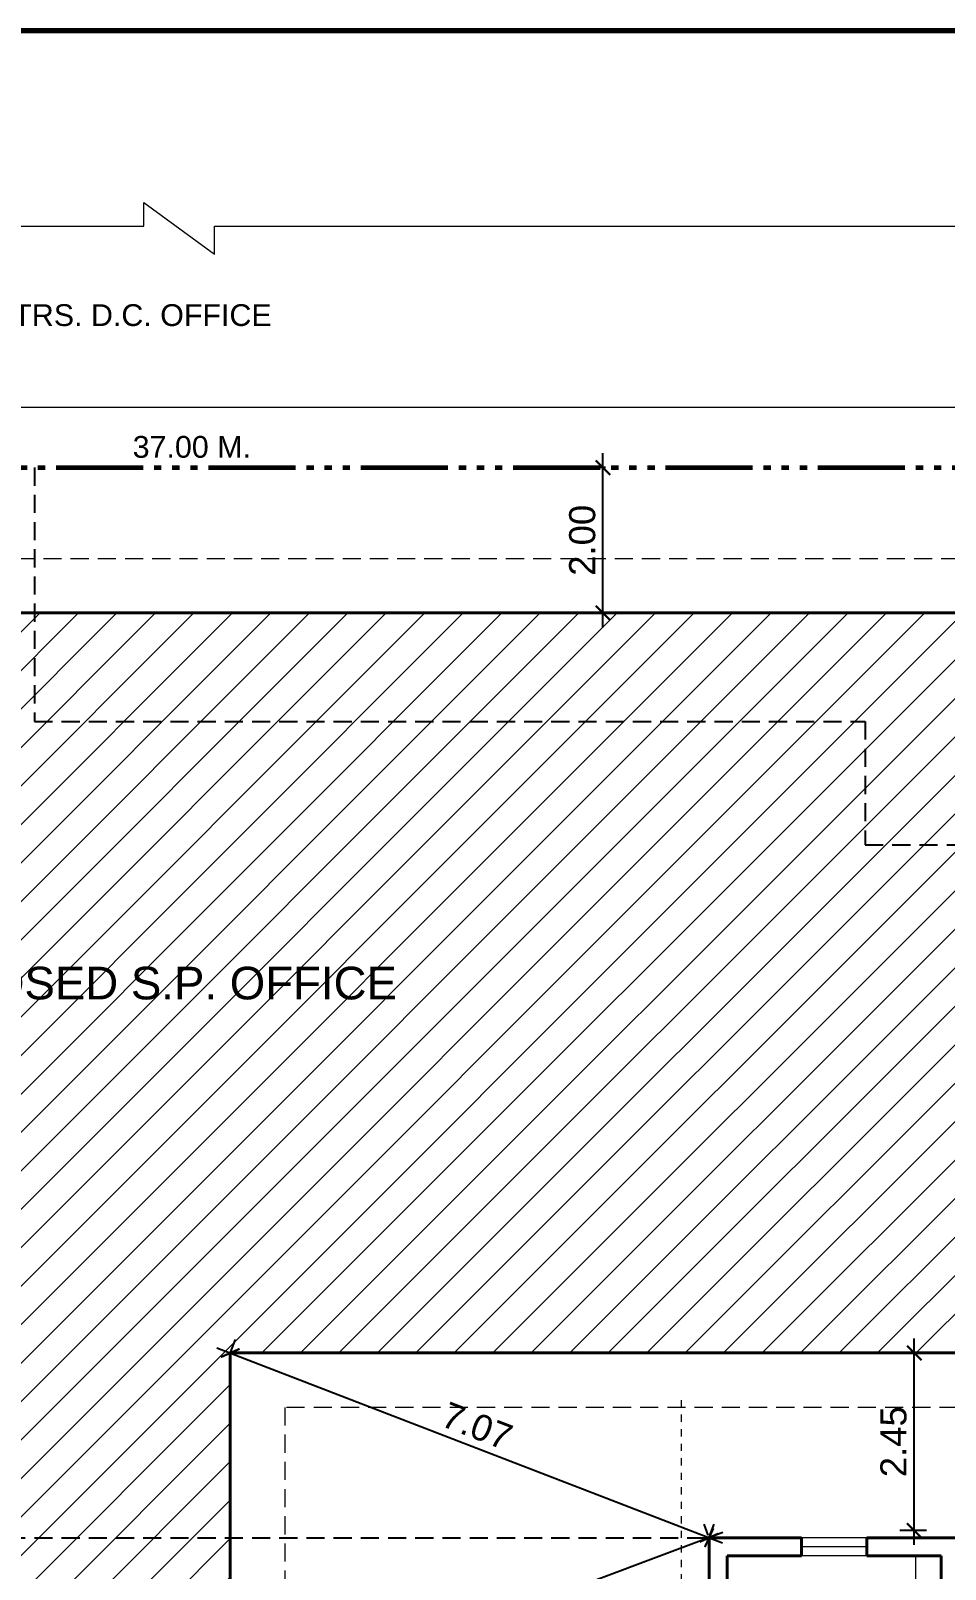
# Model space of a CAD drawing. Header units: inches. Extents: x 1367 to 15762, y 1989 to 8927.
# Drawn here: x 7723.42 to 7736.02, y 2023.55 to 2044.75 of the extents above; entities that cross this region are included whole.
import ezdxf

# ---------------------------------------------------------------- set-up
doc = ezdxf.new("R2010")
doc.units = ezdxf.units.IN
doc.header["$MEASUREMENT"] = 0
doc.linetypes.add('ACAD_ISO06W100', pattern=[36, 24, -3, 0, -3, 0, -3, 0, -3])
doc.linetypes.add('DASHED2', pattern=[0.375, 0.25, -0.125])
for name, color, linetype, lineweight in [('boundary', 2, 'Continuous', 60), ('demolished', 40, 'Continuous', 25), ('dimension', 200, 'Continuous', 25), ('EXIST.', 21, 'Continuous', 20), ('FORM', 2, 'Continuous', 70), ('hatch', 8, 'Continuous', 5), ('proj', 31, 'Continuous', 15), ('text', 6, 'Continuous', 25), ('wall', 1, 'Continuous', 40), ('win', 60, 'Continuous', 9)]:
    doc.layers.add(name, color=color, linetype=linetype, lineweight=lineweight)
doc.styles.get("Standard").update_dxf_attribs({"font": 'arial.ttf', "height": 0.36})
doc.dimstyles.get("Standard").update_dxf_attribs({"dimtxt": 0.36, "dimasz": 0.2, "dimexe": 0.2, "dimexo": 0.2, "dimgap": 0.1, "dimtad": 1, "dimzin": 0, "dimdsep": 46, "dimtxsty": 'Standard', "dimblk": 'ARCHTICK', "dimcen": 0.2, "dimdle": 0.2, "dimclrd": 256, "dimclre": 256, "dimadec": 0, "dimazin": 0, "dimtfac": 1, "dimtofl": 0, "dimtmove": 2, "dimatfit": 3, "dimfxl": 0, "dimtolj": 1, "dimtzin": 0, "dimlwd": -1, "dimlwe": -1, "dimarcsym": 0})

# ---------------------------------------------------------------- blocks, each defined once
blk = doc.blocks.new('_ArchTick')
at = {"color": 0, "linetype": 'ByBlock', "const_width": 0.15}
blk.add_lwpolyline([(-0.5, -0.5), (0.5, 0.5)], dxfattribs=at)
blk = doc.blocks.new('*D1250')
at = {"layer": 'Defpoints', "color": 0, "transparency": 16777216}
for p in [(7735.592, 2026.528), (7735.961, 2026.528), (7735.961, 2024.082)]:
    blk.add_point(p, dxfattribs=at)
at = {"layer": 'dimension', "transparency": 16777216}
for p, q in [((7735.592, 2023.882), (7735.592, 2026.728)), ((7735.761, 2026.528), (7735.392, 2026.528)), ((7735.761, 2024.082), (7735.392, 2024.082))]:
    blk.add_line(p, q, dxfattribs=at)
at = {"layer": 'dimension', "transparency": 16777216, "xscale": 0.2, "yscale": 0.2, "zscale": 0.2}
for p, rotation in [((7735.592, 2026.528), 90), ((7735.592, 2024.082), 270)]:
    blk.add_blockref('_ArchTick', p, dxfattribs=dict(at, rotation=rotation))
at = {"layer": 'dimension', "color": 0, "transparency": 16777216, "insert": (7735.308, 2025.305), "char_height": 0.36, "attachment_point": 5, "rotation": 90}
blk.add_mtext('\\A1;2.45', dxfattribs=at)
blk = doc.blocks.new('*D1251')
at = {"layer": 'Defpoints', "color": 0, "transparency": 16777216}
for p in [(7731.302, 2038.732), (7731.536, 2038.732), (7731.536, 2036.728)]:
    blk.add_point(p, dxfattribs=at)
at = {"layer": 'dimension', "transparency": 16777216}
for p, q in [((7731.302, 2036.528), (7731.302, 2038.932)), ((7731.336, 2038.732), (7731.102, 2038.732)), ((7731.336, 2036.728), (7731.102, 2036.728))]:
    blk.add_line(p, q, dxfattribs=at)
at = {"layer": 'dimension', "transparency": 16777216, "xscale": 0.2, "yscale": 0.2, "zscale": 0.2}
for p, rotation in [((7731.302, 2038.732), 90), ((7731.302, 2036.728), 270)]:
    blk.add_blockref('_ArchTick', p, dxfattribs=dict(at, rotation=rotation))
at = {"layer": 'dimension', "color": 0, "transparency": 16777216, "insert": (7731.018, 2037.73), "char_height": 0.36, "attachment_point": 5, "rotation": 90}
blk.add_mtext('\\A1;2.00', dxfattribs=at)
blk = doc.blocks.new('*D1260')
at = {"layer": 'Defpoints', "color": 0, "transparency": 16777216}
for p in [(7732.822, 2023.83), (7726.165, 2021.513), (7726.222, 2021.361)]:
    blk.add_point(p, dxfattribs=at)
at = {"layer": 'dimension', "transparency": 16777216}
for p, q in [((7732.752, 2024.018), (7732.695, 2024.169)), ((7732.953, 2024.052), (7725.978, 2021.443)), ((7726.152, 2021.549), (7726.095, 2021.7))]:
    blk.add_line(p, q, dxfattribs=at)
at = {"layer": 'dimension', "transparency": 16777216, "xscale": 0.2, "yscale": 0.2, "zscale": 0.2}
for p, rotation in [((7732.765, 2023.982), 20.5089554291967), ((7726.165, 2021.513), 200.5089554291967)]:
    blk.add_blockref('_ArchTick', p, dxfattribs=dict(at, rotation=rotation))
at = {"layer": 'dimension', "color": 0, "transparency": 16777216, "insert": (7729.366, 2023.013), "char_height": 0.36, "attachment_point": 5, "rotation": 20.509}
blk.add_mtext('\\A1;7.05', dxfattribs=at)
blk = doc.blocks.new('*D1262')
at = {"layer": 'Defpoints', "color": 0, "transparency": 16777216}
for p in [(7726.095, 2026.346), (7732.765, 2023.982), (7732.695, 2023.8)]:
    blk.add_point(p, dxfattribs=at)
at = {"layer": 'dimension', "transparency": 16777216}
for p, q in [((7726.167, 2026.533), (7726.237, 2026.715)), ((7725.979, 2026.6), (7732.952, 2023.91)), ((7732.767, 2023.987), (7732.837, 2024.168))]:
    blk.add_line(p, q, dxfattribs=at)
at = {"layer": 'dimension', "transparency": 16777216, "xscale": 0.2, "yscale": 0.2, "zscale": 0.2}
for p, rotation in [((7726.165, 2026.528), 158.904101555292), ((7732.765, 2023.982), 338.904101555292)]:
    blk.add_blockref('_ArchTick', p, dxfattribs=dict(at, rotation=rotation))
at = {"layer": 'dimension', "color": 0, "transparency": 16777216, "insert": (7729.568, 2025.52), "char_height": 0.36, "attachment_point": 5, "rotation": 338.9041}
blk.add_mtext('\\A1;7.07', dxfattribs=at)

msp = doc.modelspace()

# ---------------------------------------------------------------- hatches: boundary and pattern name
at = {"layer": 'hatch'}
h = msp.add_hatch(dxfattribs=at)
h.set_pattern_fill('ANSI31', color=256, scale=3, style=0)
h.set_pattern_definition([(45, (8001.755, 1794.68602), (-0.26516504, 0.26516504), [])])
h.paths.add_polyline_path([(7708.965, 2026.528), (7722.365, 2026.528), (7722.365, 2024.082), (7726.165, 2024.082), (7726.165, 2026.528), (7739.565, 2026.528), (7739.565, 2033.532), (7734.915, 2033.532), (7734.915, 2035.232), (7723.465, 2035.232), (7723.465, 2036.728), (7708.965, 2036.728)], flags=17)
h.paths.add_polyline_path([(7708.965, 2026.528), (7722.365, 2026.528), (7722.365, 2024.082), (7726.165, 2024.082), (7726.165, 2026.528), (7739.565, 2026.528), (7739.565, 2036.728), (7708.965, 2036.728)])
h.paths.add_polyline_path([(7708.965, 2026.528), (7722.365, 2026.528), (7722.365, 2021.513), (7726.165, 2021.513), (7726.165, 2026.528), (7739.565, 2026.528), (7739.565, 2033.532), (7734.915, 2033.532), (7734.915, 2035.232), (7723.465, 2035.232), (7723.465, 2036.728), (7708.965, 2036.728)])
h.paths.add_polyline_path([(7720.942, 2031.278), (7728.58, 2031.278), (7728.58, 2031.976), (7720.942, 2031.976)], flags=24)

# ---------------------------------------------------------------- linework, layer by layer
at = {"layer": 'boundary', "linetype": 'ACAD_ISO06W100', "ltscale": 0.05}
msp.add_line((7706.965, 2038.732), (7743.965, 2038.732), dxfattribs=at)
at = {"layer": 'demolished', "linetype": 'DASHED2'}
for p, q in [((7723.465, 2038.732), (7723.465, 2035.232)), ((7723.465, 2035.232), (7734.915, 2035.232)), ((7734.915, 2035.232), (7734.915, 2033.532)), ((7734.915, 2033.532), (7741.715, 2033.532)), ((7717.465, 2023.982), (7733.465, 2023.982))]:
    msp.add_line(p, q, dxfattribs=at)
at = {"layer": 'EXIST.'}
for p, q in [((7724.972, 2042.385), (7725.946, 2041.673)), ((7724.972, 2042.06), (7724.972, 2042.385)), ((7706.965, 2042.06), (7724.972, 2042.06)), ((7725.946, 2042.06), (7741.715, 2042.06)), ((7725.946, 2041.673), (7725.946, 2042.06)), ((7741.715, 2039.56), (7706.965, 2039.56))]:
    msp.add_line(p, q, dxfattribs=at)
at = {"layer": 'FORM'}
msp.add_lwpolyline([(7686.365, 2044.753), (7686.365, 1988.685), (7767.496, 1988.685), (7767.496, 2044.753)], close=True, dxfattribs=at)
at = {"layer": 'proj', "linetype": 'DASHED2', "ltscale": 0.4}
msp.add_line((7732.38, 2025.878), (7732.38, 2018.532), dxfattribs=at)
at = {"layer": 'proj'}
msp.add_line((7735.615, 2023.182), (7735.615, 2023.732), dxfattribs=at)
at = {"layer": 'wall'}
for p, q in [((7732.765, 2023.107), (7732.765, 2023.982)), ((7734.04, 2023.982), (7732.765, 2023.982)), ((7734.04, 2023.982), (7734.04, 2023.732)), ((7734.94, 2023.982), (7735.615, 2023.982)), ((7734.94, 2023.982), (7734.94, 2023.732)), ((7735.615, 2023.982), (7736.715, 2023.982)), ((7733.015, 2023.107), (7733.015, 2023.732)), ((7734.04, 2023.732), (7733.015, 2023.732)), ((7734.94, 2023.732), (7735.615, 2023.732)), ((7735.615, 2023.732), (7735.965, 2023.732)), ((7735.865, 2023.732), (7735.965, 2023.732)), ((7735.965, 2023.182), (7735.965, 2023.732))]:
    msp.add_line(p, q, dxfattribs=at)
msp.add_lwpolyline([(7708.965, 2036.728), (7739.565, 2036.728), (7739.565, 2026.528), (7726.165, 2026.528), (7726.165, 2021.513), (7722.365, 2021.513), (7722.365, 2026.528), (7708.965, 2026.528), (7708.965, 2036.728)], dxfattribs=at)
at = {"layer": 'win'}
for p, q in [((7734.94, 2023.982), (7734.04, 2023.982)), ((7734.94, 2023.857), (7734.04, 2023.857)), ((7734.94, 2023.732), (7734.04, 2023.732))]:
    msp.add_line(p, q, dxfattribs=at)
at = {"layer": 'win', "linetype": 'DASHED2'}
msp.add_lwpolyline([(7708.215, 2037.478), (7740.315, 2037.478), (7740.315, 2025.778), (7726.915, 2025.778), (7726.915, 2020.763), (7721.615, 2020.763), (7721.615, 2025.778), (7708.215, 2025.778)], close=True, dxfattribs=at)

# ---------------------------------------------------------------- texts
at = {"layer": 'text'}
for s, height, p in [('GOVT. QTRS. D.C. OFFICE', 0.3, (7721.428, 2040.684)), ('37.00 M.', 0.3, (7724.82, 2038.868)), ('PROPOSED S.P. OFFICE', 0.45, (7721.058, 2031.402))]:
    msp.add_text(s, height=height, dxfattribs=at).set_placement(p)

# ---------------------------------------------------------------- dimensions: what is measured, and where the dimension line sits
at = {"layer": 'dimension'}
for base, p1, p2, picture, middle in [((7731.302, 2038.732), (7731.536, 2036.728), (7731.536, 2038.732), '*D1251', (7731.018, 2037.73)), ((7735.592, 2026.528), (7735.961, 2024.082), (7735.961, 2026.528), '*D1250', (7735.308, 2025.305))]:
    dim = msp.add_linear_dim(base=base, p1=p1, p2=p2, angle=90, dimstyle='Standard', dxfattribs=at)
    dim.commit()
    dim.dimension.update_dxf_attribs({"geometry": picture, "text_midpoint": middle})
for p1, p2, distance, picture, middle in [((7726.095, 2026.346), (7732.695, 2023.8), 0.195, '*D1262', (7729.568, 2025.52)), ((7732.822, 2023.83), (7726.222, 2021.361), -0.162, '*D1260', (7729.366, 2023.013))]:
    dim = msp.add_aligned_dim(p1=p1, p2=p2, distance=distance, dimstyle='Standard', dxfattribs=at)
    dim.commit()
    dim.dimension.update_dxf_attribs({"geometry": picture, "text_midpoint": middle})

doc.saveas('drawing.dxf')
